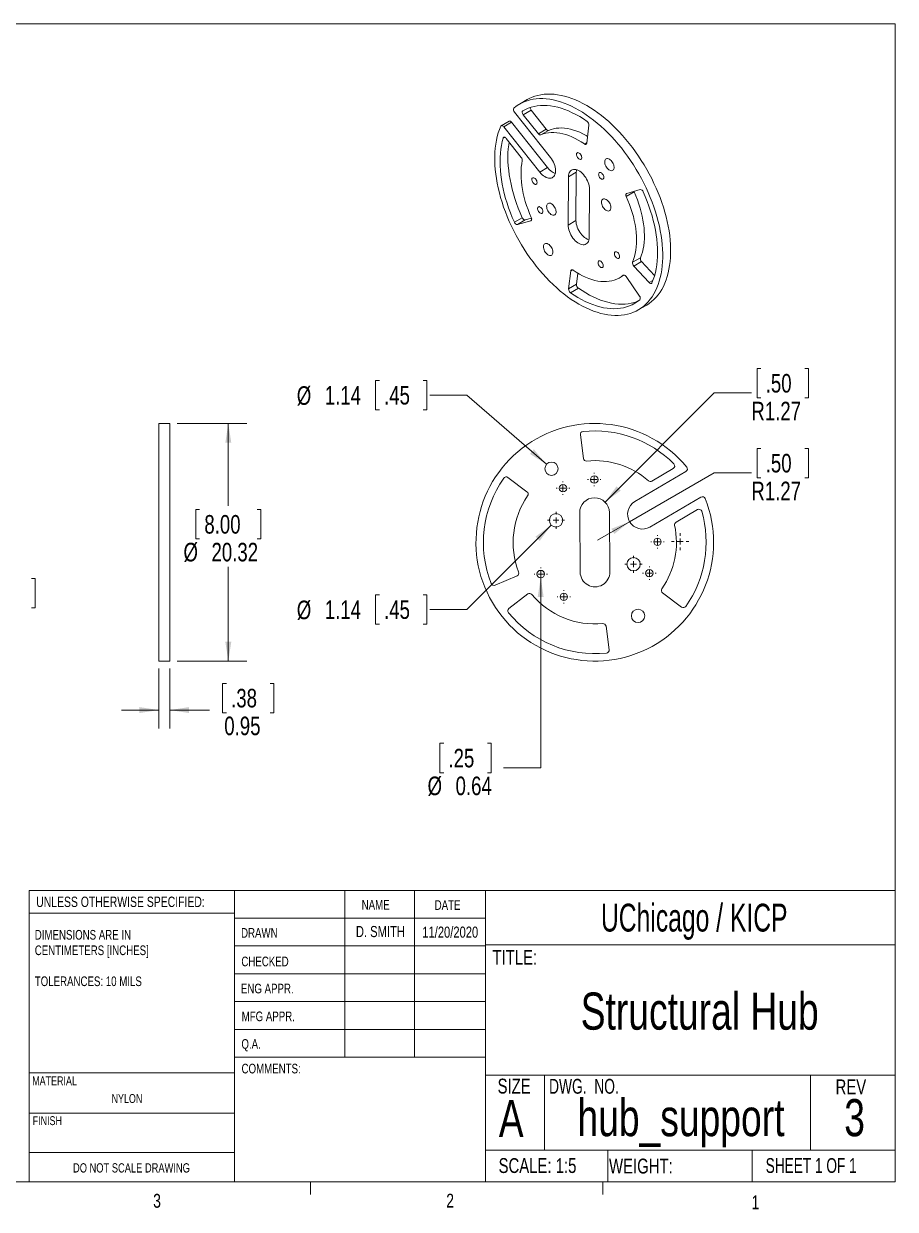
# Model space of a CAD drawing. Header units: millimetres. Extents: x 0.8 to 27, y 0.5 to 20.8.
# Drawn here: x 12.09 to 27, y 0.53 to 20.81 of the extents above; entities that cross this region are included whole.
import ezdxf

# ---------------------------------------------------------------- set-up
doc = ezdxf.new("R2010")
doc.units = ezdxf.units.MM
doc.styles.add('SLDTEXTSTYLE0', font='TXT', dxfattribs={"width": 0.75})
doc.styles.add('SLDTEXTSTYLE1', font='TXT', dxfattribs={"width": 0.6875})
doc.styles.add('SLDTEXTSTYLE2', font='TXT', dxfattribs={"width": 0.694444})
doc.styles.add('SLDTEXTSTYLE3', font='TXT', dxfattribs={"width": 0.663})
doc.dimstyles.new('SLDDIMSTYLE0', dxfattribs={"dimtxt": 0.3175, "dimasz": 0.3302, "dimexe": 0, "dimexo": 0.0625, "dimgap": 0.079375, "dimtad": 0, "dimtih": 1, "dimtoh": 1, "dimlfac": 5, "dimrnd": 1e-09, "dimzin": 12, "dimdsep": 46, "dimtxsty": 'SLDTEXTSTYLE0', "dimsah": 1, "dimcen": 0.09, "dimadec": 0, "dimazin": 3, "dimtfac": 1, "dimtofl": 0, "dimtmove": 0, "dimatfit": 3, "dimfxl": 1, "dimfrac": 2, "dimtolj": 1, "dimtzin": 12, "dimarcsym": 0})
doc.dimstyles.new('SLDDIMSTYLE1', dxfattribs={"dimtxt": 0.3175, "dimasz": 0.3302, "dimexe": 0, "dimexo": 0.0625, "dimgap": 0.079375, "dimtad": 0, "dimtih": 1, "dimtoh": 1, "dimlfac": 5, "dimrnd": 1e-09, "dimdsep": 46, "dimtxsty": 'SLDTEXTSTYLE0', "dimsah": 1, "dimcen": 0.09, "dimadec": 0, "dimazin": 2, "dimtfac": 1, "dimtmove": 0, "dimatfit": 0, "dimfxl": 1, "dimfrac": 2, "dimtolj": 1, "dimtzin": 12, "dimarcsym": 0})
doc.dimstyles.new('SLDDIMSTYLE2', dxfattribs={"dimtxt": 0.3175, "dimasz": 0.3302, "dimexe": 0, "dimexo": 0.0625, "dimgap": 0.079375, "dimtad": 0, "dimtih": 1, "dimtoh": 1, "dimlfac": 5, "dimrnd": 1e-09, "dimdsep": 46, "dimtxsty": 'SLDTEXTSTYLE0', "dimsah": 1, "dimcen": 0, "dimadec": 0, "dimazin": 2, "dimtfac": 1, "dimtofl": 0, "dimtmove": 0, "dimatfit": 3, "dimfxl": 1, "dimfrac": 2, "dimtolj": 1, "dimtzin": 12, "dimarcsym": 0})
doc.dimstyles.new('SLDDIMSTYLE3', dxfattribs={"dimtxt": 0.3175, "dimasz": 0.3302, "dimexe": 0, "dimexo": 0.0625, "dimgap": 0.079375, "dimtad": 0, "dimtih": 1, "dimtoh": 1, "dimlfac": 5, "dimrnd": 1e-09, "dimzin": 12, "dimdsep": 46, "dimtxsty": 'SLDTEXTSTYLE0', "dimsah": 1, "dimcen": 0, "dimadec": 0, "dimazin": 3, "dimtfac": 1, "dimtofl": 0, "dimtmove": 0, "dimatfit": 3, "dimfxl": 1, "dimfrac": 2, "dimtolj": 1, "dimtzin": 12, "dimarcsym": 0})
doc.dimstyles.new('SLDDIMSTYLE4', dxfattribs={"dimtxt": 0.3175, "dimasz": 0.3302, "dimexe": 0, "dimexo": 0.0625, "dimgap": 0.079375, "dimtad": 0, "dimtih": 1, "dimtoh": 1, "dimlfac": 5, "dimrnd": 1e-09, "dimzin": 12, "dimdsep": 46, "dimtxsty": 'SLDTEXTSTYLE0', "dimsah": 1, "dimcen": 0, "dimadec": 0, "dimazin": 3, "dimtfac": 1, "dimtofl": 0, "dimtmove": 1, "dimatfit": 3, "dimfxl": 1, "dimfrac": 2, "dimtolj": 1, "dimtzin": 12, "dimarcsym": 0})
doc.dimstyles.new('SLDDIMSTYLE5', dxfattribs={"dimtxt": 0.3175, "dimasz": 0.3302, "dimexe": 0, "dimexo": 0.0625, "dimgap": 0.079375, "dimtad": 0, "dimtih": 1, "dimtoh": 1, "dimlfac": 5, "dimrnd": 1e-09, "dimzin": 12, "dimdsep": 46, "dimtxsty": 'SLDTEXTSTYLE0', "dimsah": 1, "dimcen": 0, "dimadec": 0, "dimazin": 3, "dimtfac": 1, "dimtofl": 0, "dimtmove": 0, "dimatfit": 3, "dimfxl": 1, "dimfrac": 2, "dimtolj": 1, "dimtzin": 12, "dimarcsym": 0})

# ---------------------------------------------------------------- blocks, each defined once
blk = doc.blocks.new('SW_NOTE_0')
at = {"color": 0, "linetype": 'Continuous', "lineweight": 0, "char_height": 0.1651, "attachment_point": 1, "style": 'SLDTEXTSTYLE0'}
for s, insert in [('DIMENSIONS ARE IN', (0, 0.213)), ('CENTIMETERS [INCHES]', (0, -0.052)), ('TOLERANCES: 10 MILS', (0, -0.582))]:
    blk.add_mtext(s, dxfattribs=dict(at, insert=insert))
blk = doc.blocks.new('_D')
at = {"color": 7, "linetype": 'Continuous', "lineweight": 0}
for p, q in [((7.53, 13.009), (10.711, 12.984)), ((10.393, 12.986), (10.385, 11.914)), ((7.521, 11.936), (10.702, 11.911)), ((10.385, 11.914), (10.376, 10.861)), ((11.242, 11.318), (11.177, 11.318)), ((11.177, 11.318), (11.177, 10.814)), ((12.224, 11.318), (12.288, 11.318)), ((12.288, 11.318), (12.288, 10.814)), ((10.376, 10.861), (11.011, 10.861)), ((11.177, 10.814), (11.242, 10.814)), ((12.288, 10.814), (12.224, 10.814))]:
    blk.add_line(p, q, dxfattribs=at)
for points in [[(10.393, 12.986), (10.34, 12.657), (10.441, 12.656)], [(10.385, 11.914), (10.438, 12.243), (10.337, 12.244)]]:
    blk.add_solid(points, dxfattribs=at)
at = {"color": 7, "linetype": 'Continuous', "lineweight": 0, "char_height": 0.3175, "attachment_point": 1, "style": 'SLDTEXTSTYLE0'}
for s, insert in [('2.11', (11.322, 11.223)), ('5.36', (11.322, 10.748))]:
    blk.add_mtext(s, dxfattribs=dict(at, insert=insert))
blk = doc.blocks.new('_D_4')
at = {"color": 7, "linetype": 'Continuous', "lineweight": 0}
for p, q in [((14.402, 9.778), (14.402, 8.75)), ((14.592, 9.778), (14.592, 8.75)), ((15.56, 9.524), (15.495, 9.524)), ((15.495, 9.524), (15.495, 9.02)), ((16.308, 9.524), (16.372, 9.524)), ((16.372, 9.524), (16.372, 9.02)), ((14.402, 9.067), (13.767, 9.067)), ((14.592, 9.067), (15.268, 9.067)), ((15.495, 9.02), (15.56, 9.02)), ((16.372, 9.02), (16.308, 9.02))]:
    blk.add_line(p, q, dxfattribs=at)
for points in [[(14.402, 9.067), (14.071, 9.118), (14.071, 9.016)], [(14.592, 9.067), (14.922, 9.016), (14.922, 9.118)]]:
    blk.add_solid(points, dxfattribs=at)
at = {"color": 7, "linetype": 'Continuous', "lineweight": 0, "char_height": 0.3175, "attachment_point": 1, "style": 'SLDTEXTSTYLE0'}
for s, insert in [('.38', (15.64, 9.43)), ('0.95', (15.523, 8.955))]:
    blk.add_mtext(s, dxfattribs=dict(at, insert=insert))
blk = doc.blocks.new('_D_5')
at = {"color": 7, "linetype": 'Continuous', "lineweight": 0}
for p, q in [((14.719, 13.969), (15.91, 13.969)), ((15.592, 13.969), (15.592, 12.562)), ((15.101, 12.498), (15.036, 12.498)), ((15.036, 12.498), (15.036, 11.994)), ((16.083, 12.498), (16.148, 12.498)), ((16.148, 12.498), (16.148, 11.994)), ((15.036, 11.994), (15.101, 11.994)), ((16.148, 11.994), (16.083, 11.994)), ((15.592, 9.905), (15.592, 11.519)), ((14.719, 9.905), (15.91, 9.905))]:
    blk.add_line(p, q, dxfattribs=at)
for points in [[(15.592, 13.969), (15.541, 13.639), (15.643, 13.639)], [(15.592, 9.905), (15.643, 10.235), (15.541, 10.235)]]:
    blk.add_solid(points, dxfattribs=at)
at = {"color": 7, "linetype": 'Continuous', "lineweight": 0, "char_height": 0.3175, "attachment_point": 1, "style": 'SLDTEXTSTYLE0'}
for s, insert in [('8.00', (15.182, 12.403)), ('%%c', (14.825, 11.928)), ('20.32', (15.304, 11.928))]:
    blk.add_mtext(s, dxfattribs=dict(at, insert=insert))
blk = doc.blocks.new('_D_6')
at = {"color": 7, "linetype": 'Continuous', "lineweight": 0}
for p, q in [((20.935, 11.33), (20.935, 8.08)), ((19.276, 8.499), (19.212, 8.499)), ((19.212, 8.499), (19.212, 7.995)), ((20.024, 8.499), (20.089, 8.499)), ((20.089, 8.499), (20.089, 7.995)), ((19.212, 7.995), (19.276, 7.995)), ((20.089, 7.995), (20.024, 7.995)), ((20.935, 8.08), (20.3, 8.08))]:
    blk.add_line(p, q, dxfattribs=at)
blk.add_solid([(20.935, 11.33), (20.884, 11), (20.986, 11)], dxfattribs=at)
at = {"color": 7, "linetype": 'Continuous', "lineweight": 0, "char_height": 0.3175, "attachment_point": 1, "style": 'SLDTEXTSTYLE0'}
for s, insert in [('.25', (19.357, 8.404)), ('%%c', (19, 7.929)), ('0.64', (19.479, 7.929))]:
    blk.add_mtext(s, dxfattribs=dict(at, insert=insert))
blk = doc.blocks.new('_D_7')
at = {"color": 7, "linetype": 'Continuous', "lineweight": 0}
for p, q in [((24.703, 14.911), (24.639, 14.911)), ((24.639, 14.911), (24.639, 14.407)), ((25.451, 14.911), (25.515, 14.911)), ((25.515, 14.911), (25.515, 14.407)), ((22.036, 12.625), (23.903, 14.492)), ((23.903, 14.492), (24.538, 14.492)), ((24.639, 14.407), (24.703, 14.407)), ((25.515, 14.407), (25.451, 14.407))]:
    blk.add_line(p, q, dxfattribs=at)
blk.add_solid([(22.036, 12.625), (22.305, 12.822), (22.233, 12.894)], dxfattribs=at)
at = {"color": 7, "linetype": 'Continuous', "lineweight": 0, "char_height": 0.3175, "attachment_point": 1, "style": 'SLDTEXTSTYLE0'}
for s, insert in [('.50', (24.784, 14.816)), ('R1.27', (24.538, 14.341))]:
    blk.add_mtext(s, dxfattribs=dict(at, insert=insert))
blk = doc.blocks.new('_D_8')
at = {"color": 7, "linetype": 'Continuous', "lineweight": 0}
for p, q in [((24.703, 13.544), (24.639, 13.544)), ((24.639, 13.544), (24.639, 13.04)), ((25.451, 13.544), (25.515, 13.544)), ((25.515, 13.544), (25.515, 13.04)), ((22.455, 12.289), (23.903, 13.125)), ((23.903, 13.125), (24.538, 13.125)), ((24.639, 13.04), (24.703, 13.04)), ((25.515, 13.04), (25.451, 13.04)), ((22.455, 12.289), (21.906, 11.972))]:
    blk.add_line(p, q, dxfattribs=at)
blk.add_solid([(22.455, 12.289), (22.144, 12.168), (22.195, 12.08)], dxfattribs=at)
at = {"color": 7, "linetype": 'Continuous', "lineweight": 0, "char_height": 0.3175, "attachment_point": 1, "style": 'SLDTEXTSTYLE0'}
for s, insert in [('.50', (24.784, 13.449)), ('R1.27', (24.538, 12.974))]:
    blk.add_mtext(s, dxfattribs=dict(at, insert=insert))
blk = doc.blocks.new('_D_9')
at = {"color": 7, "linetype": 'Continuous', "lineweight": 0}
for p, q in [((21.116, 12.232), (19.671, 10.787)), ((18.176, 11.039), (18.111, 11.039)), ((18.111, 11.039), (18.111, 10.535)), ((18.924, 11.039), (18.988, 11.039)), ((18.988, 11.039), (18.988, 10.535)), ((19.671, 10.787), (19.036, 10.787)), ((18.111, 10.535), (18.176, 10.535)), ((18.988, 10.535), (18.924, 10.535))]:
    blk.add_line(p, q, dxfattribs=at)
blk.add_solid([(21.116, 12.232), (20.847, 12.034), (20.919, 11.963)], dxfattribs=at)
at = {"color": 7, "linetype": 'Continuous', "lineweight": 0, "char_height": 0.3175, "attachment_point": 1, "style": 'SLDTEXTSTYLE0'}
for s, insert in [('%%c', (16.763, 10.939)), ('1.14', (17.242, 10.944)), ('.45', (18.256, 10.944))]:
    blk.add_mtext(s, dxfattribs=dict(at, insert=insert))
blk = doc.blocks.new('_D_10')
at = {"color": 7, "linetype": 'Continuous', "lineweight": 0}
for p, q in [((18.176, 14.706), (18.111, 14.706)), ((18.111, 14.706), (18.111, 14.202)), ((18.924, 14.706), (18.988, 14.706)), ((18.988, 14.706), (18.988, 14.202)), ((19.671, 14.454), (19.036, 14.454)), ((21.034, 13.271), (19.671, 14.454)), ((18.111, 14.202), (18.176, 14.202)), ((18.988, 14.202), (18.924, 14.202))]:
    blk.add_line(p, q, dxfattribs=at)
blk.add_solid([(21.034, 13.271), (20.818, 13.526), (20.751, 13.449)], dxfattribs=at)
at = {"color": 7, "linetype": 'Continuous', "lineweight": 0, "char_height": 0.3175, "attachment_point": 1, "style": 'SLDTEXTSTYLE0'}
for s, insert in [('%%c', (16.763, 14.606)), ('1.14', (17.242, 14.611)), ('.45', (18.256, 14.611))]:
    blk.add_mtext(s, dxfattribs=dict(at, insert=insert))
blk = doc.blocks.new('SW_CENTERMARKSYMBOL_10')
at = {"color": 0, "linetype": 'Continuous', "lineweight": 0}
for p, q in [((-0.1016, 0), (-0.1143, 0)), ((0, 0), (-0.0508, 0)), ((0, 0.1016), (0, 0.1143)), ((0, 0), (0, 0.0508)), ((0, 0), (0, -0.0508)), ((0, 0), (0.0508, 0)), ((0.1016, 0), (0.1143, 0)), ((0, -0.1016), (0, -0.1143))]:
    blk.add_line(p, q, dxfattribs=at)
blk = doc.blocks.new('SW_CENTERMARKSYMBOL_11')
at = {"color": 0, "linetype": 'Continuous', "lineweight": 0}
for p, q in [((-0.1016, 0), (-0.1143, 0)), ((0, 0), (-0.0508, 0)), ((0, 0.1016), (0, 0.1143)), ((0, 0), (0, 0.0508)), ((0, 0), (0, -0.0508)), ((0, 0), (0.0508, 0)), ((0.1016, 0), (0.1143, 0)), ((0, -0.1016), (0, -0.1143))]:
    blk.add_line(p, q, dxfattribs=at)
blk = doc.blocks.new('SW_CENTERMARKSYMBOL_12')
at = {"color": 0, "linetype": 'Continuous', "lineweight": 0}
for p, q in [((-0.1016, 0), (-0.1143, 0)), ((0, 0), (-0.0508, 0)), ((0, 0.1016), (0, 0.1143)), ((0, 0), (0, 0.0508)), ((0, 0), (0, -0.0508)), ((0, 0), (0.0508, 0)), ((0.1016, 0), (0.1143, 0)), ((0, -0.1016), (0, -0.1143))]:
    blk.add_line(p, q, dxfattribs=at)
blk = doc.blocks.new('SW_CENTERMARKSYMBOL_13')
at = {"color": 0, "linetype": 'Continuous', "lineweight": 0}
for p, q in [((-0.1016, 0), (-0.1143, 0)), ((0, 0), (-0.0508, 0)), ((0, 0.1016), (0, 0.1143)), ((0, 0), (0, 0.0508)), ((0, 0), (0, -0.0508)), ((0, 0), (0.0508, 0)), ((0.1016, 0), (0.1143, 0)), ((0, -0.1016), (0, -0.1143))]:
    blk.add_line(p, q, dxfattribs=at)
blk = doc.blocks.new('SW_CENTERMARKSYMBOL_14')
at = {"color": 0, "linetype": 'Continuous', "lineweight": 0}
for p, q in [((-0.1016, 0), (-0.1143, 0)), ((0, 0), (-0.0508, 0)), ((0, 0.1016), (0, 0.1143)), ((0, 0), (0, 0.0508)), ((0, 0), (0, -0.0508)), ((0, 0), (0.0508, 0)), ((0.1016, 0), (0.1143, 0)), ((0, -0.1016), (0, -0.1143))]:
    blk.add_line(p, q, dxfattribs=at)
blk = doc.blocks.new('SW_CENTERMARKSYMBOL_15')
at = {"color": 0, "linetype": 'Continuous', "lineweight": 0}
for p, q in [((-0.1016, 0), (-0.1143, 0)), ((0, 0), (-0.0508, 0)), ((0, 0.1016), (0, 0.1143)), ((0, 0), (0, 0.0508)), ((0, 0), (0, -0.0508)), ((0, 0), (0.0508, 0)), ((0.1016, 0), (0.1143, 0)), ((0, -0.1016), (0, -0.1143))]:
    blk.add_line(p, q, dxfattribs=at)
blk = doc.blocks.new('SW_CENTERMARKSYMBOL_16')
at = {"color": 0, "linetype": 'Continuous', "lineweight": 0}
for p, q in [((-0.1016, 0), (-0.14605, 0)), ((0, 0), (-0.0508, 0)), ((0, 0.1016), (0, 0.14605)), ((0, 0), (0, 0.0508)), ((0, 0), (0, -0.0508)), ((0, 0), (0.0508, 0)), ((0.1016, 0), (0.14605, 0)), ((0, -0.1016), (0, -0.14605))]:
    blk.add_line(p, q, dxfattribs=at)
blk = doc.blocks.new('SW_CENTERMARKSYMBOL_17')
at = {"color": 0, "linetype": 'Continuous', "lineweight": 0}
for p, q in [((-0.1016, 0), (-0.14605, 0)), ((0, 0), (-0.0508, 0)), ((0, 0.1016), (0, 0.14605)), ((0, 0), (0, 0.0508)), ((0, 0), (0, -0.0508)), ((0, 0), (0.0508, 0)), ((0.1016, 0), (0.14605, 0)), ((0, -0.1016), (0, -0.14605))]:
    blk.add_line(p, q, dxfattribs=at)
blk = doc.blocks.new('SW_CENTERMARKSYMBOL_18')
at = {"color": 0, "linetype": 'Continuous', "lineweight": 0}
for p, q in [((-0.1016, 0), (-0.14605, 0)), ((0, 0), (-0.0508, 0)), ((0, 0.1016), (0, 0.14605)), ((0, 0), (0, 0.0508)), ((0, 0), (0, -0.0508)), ((0, 0), (0.0508, 0)), ((0.1016, 0), (0.14605, 0)), ((0, -0.1016), (0, -0.14605))]:
    blk.add_line(p, q, dxfattribs=at)

msp = doc.modelspace()

# ---------------------------------------------------------------- linework, layer by layer
at = {"color": 7, "linetype": 'Continuous', "lineweight": 0}
for p, q in [((0.838, 20.8079), (27, 20.8079)), ((27, 0.9959), (27, 20.8079)), ((12.1874, 0.9959), (12.1874, 5.9816)), ((12.1874, 5.9816), (27, 5.9816)), ((15.6963, 5.9816), (15.6963, 0.9959)), ((17.586, 5.9816), (17.586, 3.1278)), ((18.7761, 5.9816), (18.7761, 3.1278)), ((19.9929, 5.9816), (19.9929, 0.9959)), ((15.6963, 5.5933), (12.1874, 5.5933)), ((15.6963, 5.5091), (19.9929, 5.5091)), ((15.6963, 5.0328), (19.9929, 5.0328)), ((19.9929, 5.0527), (27, 5.0527)), ((15.6963, 4.5566), (19.9929, 4.5566)), ((19.9929, 4.0803), (15.6963, 4.0803)), ((19.9929, 3.6041), (15.6963, 3.6041)), ((19.9929, 3.1278), (15.6963, 3.1278)), ((12.1874, 2.8595), (15.6963, 2.8595)), ((19.9929, 2.8243), (27, 2.8243)), ((20.9975, 2.8243), (20.9975, 1.5366)), ((25.5473, 2.8243), (25.5473, 1.5366)), ((12.1874, 2.1737), (15.6963, 2.1737)), ((12.1874, 1.4974), (15.6963, 1.4974)), ((19.9929, 1.5366), (27, 1.5366)), ((22.0836, 1.5366), (22.0836, 0.9959)), ((24.5523, 1.5366), (24.5523, 0.9959)), ((27, 0.9959), (0.838, 0.9959)), ((16.9981, 0.9959), (16.9981, 0.7805)), ((21.9988, 0.9959), (21.9988, 0.7805))]:
    msp.add_line(p, q, dxfattribs=at)
at = {"color": 7, "linetype": 'Continuous', "lineweight": 15}
for p, q in [((20.7053, 19.5092), (20.5706, 19.4314)), ((20.4842, 19.2968), (21.101, 18.522)), ((20.7715, 19.3273), (20.6368, 19.2495)), ((20.7715, 19.3273), (21.0295, 19.0032)), ((20.3933, 19.1408), (20.2586, 19.063)), ((20.4369, 19.1221), (20.3022, 19.0443)), ((21.0537, 18.3473), (20.4369, 19.1221)), ((20.6368, 19.2495), (20.8948, 18.9254)), ((21.7224, 18.7641), (21.7606, 19.0711)), ((20.3022, 19.0443), (20.919, 18.2695)), ((20.8948, 18.9254), (21.0295, 19.0032)), ((21.0713, 18.9836), (20.9366, 18.9058)), ((20.3455, 18.8455), (20.6035, 18.5215)), ((21.0537, 18.3473), (20.919, 18.2695)), ((21.5444, 18.2678), (21.4097, 18.19)), ((21.5388, 17.4415), (21.5444, 18.2678)), ((21.4041, 17.3637), (21.4097, 18.19)), ((21.7633, 17.1531), (21.7689, 17.9794)), ((22.5332, 17.9303), (22.3985, 17.8526)), ((22.4065, 17.9048), (22.6369, 17.9703)), ((20.4853, 17.4116), (20.62, 17.4893)), ((20.6708, 17.4506), (20.5361, 17.3728)), ((20.7781, 17.4811), (20.6708, 17.4506)), ((21.5388, 17.4415), (21.4041, 17.3637)), ((20.7665, 17.4384), (20.5361, 17.3728)), ((22.5071, 16.7265), (22.6418, 16.8043)), ((22.6611, 16.74), (22.5264, 16.6622)), ((22.5264, 16.6622), (22.7905, 16.3786)), ((22.6611, 16.74), (22.8832, 16.5016)), ((21.4506, 16.579), (21.4124, 16.272)), ((21.5708, 16.5401), (21.5471, 16.3498)), ((22.285, 16.4617), (22.3649, 16.5078)), ((22.3968, 16.4824), (22.6245, 16.1483)), ((21.4124, 16.272), (21.5471, 16.3498)), ((21.579, 16.2847), (21.4443, 16.2069)), ((22.6024, 15.9118), (22.7371, 15.9895)), ((14.5921, 13.969), (14.4016, 13.969)), ((14.4016, 9.905), (14.4016, 13.969)), ((14.5921, 9.905), (14.5921, 13.969)), ((21.6679, 13.3711), (21.6139, 13.7741)), ((23.2032, 13.1981), (22.8384, 12.9836)), ((20.7005, 12.8024), (20.3746, 13.0455)), ((22.5467, 12.6353), (23.419, 13.1481)), ((22.8042, 12.1974), (23.6764, 12.7102)), ((21.6101, 11.4271), (21.6021, 12.443)), ((22.1181, 11.4311), (22.1101, 12.447)), ((23.6151, 12.4974), (23.2503, 12.2829)), ((20.5309, 11.3654), (20.1574, 11.2048)), ((20.7142, 11.0536), (20.3922, 10.8053)), ((23.0197, 11.0717), (23.3456, 10.8286)), ((22.0523, 10.503), (22.1063, 10.1)), ((14.4016, 9.905), (14.5921, 9.905))]:
    msp.add_line(p, q, dxfattribs=at)
at = {"color": 8, "linetype": 'Continuous', "lineweight": 15}
for p, q in [((20.6295, 19.3187), (20.6387, 19.3241)), ((20.3173, 18.8659), (20.2928, 18.8518)), ((21.6833, 18.7509), (21.7237, 18.7742)), ((20.7665, 17.4384), (20.7738, 17.4426)), ((21.4815, 16.5968), (21.4506, 16.579)), ((22.3519, 16.5074), (22.3472, 16.5047)), ((22.7905, 16.3786), (22.855, 16.4158))]:
    msp.add_line(p, q, dxfattribs=at)
at = {"color": 7, "linetype": 'Continuous', "lineweight": 15, "flags": 128}
for points in [[(20.2506, 19.0536), (20.2285, 18.9975), (20.2091, 18.9388), (20.1923, 18.8777), (20.1783, 18.8141), (20.1671, 18.7484), (20.1586, 18.6805), (20.1529, 18.6106), (20.1501, 18.5389), (20.15, 18.4655), (20.1528, 18.3906), (20.1583, 18.3142), (20.1667, 18.2366), (20.1778, 18.1579), (20.1917, 18.0783), (20.2084, 17.9978), (20.2277, 17.9167), (20.2497, 17.8351), (20.2743, 17.7532), (20.3015, 17.6711), (20.3312, 17.5891), (20.3633, 17.5072), (20.3979, 17.4256), (20.4348, 17.3445), (20.4739, 17.264), (20.5152, 17.1844), (20.5586, 17.1057), (20.604, 17.0281), (20.6514, 16.9517), (20.7005, 16.8768), (20.7514, 16.8034), (20.804, 16.7318), (20.8581, 16.6619), (20.9136, 16.5941), (20.9704, 16.5283), (21.0284, 16.4648), (21.0875, 16.4037), (21.1476, 16.345), (21.2086, 16.289), (21.2703, 16.2356), (21.3326, 16.1851), (21.3954, 16.1374), (21.4586, 16.0928), (21.522, 16.0513), (21.5856, 16.0129), (21.6492, 15.9778), (21.7126, 15.946), (21.7758, 15.9175), (21.8386, 15.8926), (21.901, 15.8711), (21.9627, 15.8531), (22.0237, 15.8387), (22.0838, 15.8278), (22.1429, 15.8206), (22.201, 15.817), (22.2579, 15.8171), (22.3134, 15.8207), (22.3675, 15.828), (22.4201, 15.8389), (22.4711, 15.8534), (22.5203, 15.8715), (22.5677, 15.893), (22.6132, 15.9181), (22.6566, 15.9466), (22.698, 15.9785), (22.7372, 16.0136), (22.7741, 16.0521), (22.8088, 16.0937), (22.841, 16.1384), (22.8707, 16.1861), (22.898, 16.2367), (22.9227, 16.2901), (22.9447, 16.3462), (22.9642, 16.4049), (22.9809, 16.4661), (22.9948, 16.5297), (23.0061, 16.5954), (23.0145, 16.6633), (23.0202, 16.7332), (23.023, 16.8049), (23.023, 16.8783), (23.0202, 16.9533), (23.0146, 17.0296), (23.0062, 17.1073), (22.9951, 17.186), (22.9811, 17.2657), (22.9645, 17.3461), (22.9451, 17.4273), (22.9231, 17.5088), (22.8985, 17.5908), (22.8713, 17.6728), (22.8416, 17.7549), (22.8094, 17.8368), (22.7748, 17.9184), (22.7379, 17.9994), (22.6988, 18.0799), (22.6574, 18.1596), (22.614, 18.2382), (22.5686, 18.3158), (22.5212, 18.3922), (22.472, 18.4671), (22.4211, 18.5404), (22.3685, 18.6121), (22.3144, 18.6819), (22.2589, 18.7497), (22.2021, 18.8155), (22.144, 18.8789), (22.0849, 18.9401), (22.0248, 18.9987), (21.9638, 19.0547), (21.9021, 19.1081), (21.8398, 19.1586), (21.777, 19.2062), (21.7138, 19.2508), (21.6504, 19.2923), (21.5868, 19.3306), (21.5232, 19.3657), (21.4598, 19.3975), (21.3966, 19.4259), (21.3338, 19.4508), (21.2715, 19.4723), (21.2097, 19.4902), (21.1488, 19.5046), (21.0887, 19.5154), (21.0295, 19.5226), (20.9715, 19.5262), (20.9146, 19.5261), (20.8591, 19.5224), (20.805, 19.515), (20.7524, 19.5041), (20.7015, 19.4896), (20.6523, 19.4715), (20.6049, 19.4499), (20.5594, 19.4248), (20.516, 19.3963), (20.4746, 19.3644)], [(22.7371, 15.9895), (22.7479, 15.9959), (22.7913, 16.0244), (22.8327, 16.0562), (22.8719, 16.0914), (22.9088, 16.1298), (22.9435, 16.1714), (22.9757, 16.2161), (23.0054, 16.2638), (23.0327, 16.3144), (23.0574, 16.3678), (23.0794, 16.424), (23.0989, 16.4827), (23.1156, 16.5439), (23.1295, 16.6074), (23.1408, 16.6732), (23.1492, 16.7411), (23.1549, 16.811), (23.1577, 16.8827), (23.1577, 16.9561), (23.1549, 17.031), (23.1493, 17.1074), (23.141, 17.185), (23.1298, 17.2638), (23.1159, 17.3434), (23.0992, 17.4239), (23.0798, 17.505), (23.0578, 17.5866), (23.0332, 17.6685), (23.006, 17.7506), (22.9763, 17.8326), (22.9441, 17.9145), (22.9095, 17.9961), (22.8726, 18.0772), (22.8335, 18.1577), (22.7921, 18.2373), (22.7487, 18.316), (22.7033, 18.3936), (22.6559, 18.4699), (22.6067, 18.5448), (22.5558, 18.6182), (22.5032, 18.6898), (22.4491, 18.7597), (22.3936, 18.8275), (22.3368, 18.8932), (22.2787, 18.9567), (22.2196, 19.0178), (22.1595, 19.0765), (22.0985, 19.1325), (22.0368, 19.1858), (21.9745, 19.2363), (21.9117, 19.2839), (21.8485, 19.3285), (21.7851, 19.3701), (21.7215, 19.4084), (21.6579, 19.4435), (21.5945, 19.4752), (21.5313, 19.5036), (21.4685, 19.5286), (21.4062, 19.5501), (21.3444, 19.568), (21.2835, 19.5824), (21.2234, 19.5932), (21.1642, 19.6004), (21.1062, 19.6039), (21.0493, 19.6038), (20.9938, 19.6001), (20.9397, 19.5928), (20.8871, 19.5819), (20.8362, 19.5673), (20.787, 19.5493), (20.7396, 19.5277), (20.7053, 19.5092)], [(20.6368, 19.2495), (20.6303, 19.2589), (20.625, 19.2692), (20.6213, 19.2797), (20.6194, 19.29), (20.6192, 19.2995), (20.6209, 19.3077), (20.6244, 19.3142), (20.6295, 19.3187)], [(21.7288, 19.1363), (21.6655, 19.1788), (21.602, 19.218), (21.5385, 19.2538), (21.4751, 19.2861), (21.4119, 19.3148), (21.3492, 19.3398), (21.2869, 19.3611), (21.2253, 19.3786), (21.1646, 19.3924), (21.1047, 19.4023), (21.046, 19.4084), (20.9884, 19.4106), (20.9322, 19.409), (20.8774, 19.4035), (20.8242, 19.3941), (20.7727, 19.3809), (20.723, 19.3639), (20.6752, 19.3432), (20.6295, 19.3187)], [(20.3022, 19.0443), (20.2951, 19.052), (20.2876, 19.0583), (20.2798, 19.0626), (20.2723, 19.065), (20.2653, 19.0653), (20.2592, 19.0634), (20.2542, 19.0594), (20.2506, 19.0536)], [(20.2928, 18.8518), (20.2959, 18.8586), (20.3007, 18.8635), (20.3068, 18.8662), (20.314, 18.8665), (20.3219, 18.8644), (20.33, 18.8601), (20.3381, 18.8537), (20.3455, 18.8455)], [(21.6833, 18.7509), (21.6297, 18.7863), (21.5759, 18.8183), (21.5222, 18.847), (21.4687, 18.8721), (21.4156, 18.8938), (21.3629, 18.9118), (21.3109, 18.9261), (21.2597, 18.9367), (21.2095, 18.9436), (21.1604, 18.9467), (21.1126, 18.946), (21.0661, 18.9416), (21.0212, 18.9334), (20.978, 18.9214), (20.9366, 18.9058)], [(21.7369, 18.8808), (21.7106, 18.8961), (21.6569, 18.9247), (21.6034, 18.9499), (21.5503, 18.9715), (21.4976, 18.9895), (21.4456, 19.0039), (21.3944, 19.0145), (21.3442, 19.0213), (21.2951, 19.0244), (21.2473, 19.0238), (21.2008, 19.0193), (21.156, 19.0111), (21.1127, 18.9992), (21.0713, 18.9836)], [(20.2928, 18.8518), (20.2766, 18.7902), (20.2632, 18.7262), (20.2528, 18.6599), (20.2454, 18.5913), (20.2409, 18.5207), (20.2395, 18.4482), (20.241, 18.374), (20.2455, 18.2982), (20.2531, 18.2211), (20.2635, 18.1427), (20.2769, 18.0633), (20.2933, 17.9829), (20.3125, 17.9019), (20.3345, 17.8204), (20.3593, 17.7386), (20.3869, 17.6566), (20.4171, 17.5746), (20.4499, 17.4929), (20.4853, 17.4116)], [(20.3944, 18.7841), (20.3875, 18.7376), (20.3801, 18.6691), (20.3756, 18.5985), (20.3742, 18.526), (20.3757, 18.4518), (20.3802, 18.376), (20.3878, 18.2988), (20.3982, 18.2205), (20.4116, 18.141), (20.428, 18.0607), (20.4472, 17.9797), (20.4692, 17.8982), (20.494, 17.8164), (20.5216, 17.7344), (20.5518, 17.6524), (20.5846, 17.5707), (20.62, 17.4893)], [(21.7224, 18.7641), (21.7208, 18.7573), (21.718, 18.7517), (21.7141, 18.7474), (21.7091, 18.7448), (21.7033, 18.7438), (21.6969, 18.7445), (21.6902, 18.7469), (21.6833, 18.7509)], [(20.6204, 18.4673), (20.6106, 18.4119), (20.6038, 18.3543), (20.5998, 18.2947), (20.5987, 18.2333), (20.6006, 18.1702), (20.6054, 18.1056), (20.613, 18.0398), (20.6236, 17.9728), (20.637, 17.905), (20.6533, 17.8365), (20.6722, 17.7675), (20.6939, 17.6982), (20.7183, 17.6288), (20.7452, 17.5595), (20.7746, 17.4906)], [(20.919, 18.2695), (20.9391, 18.2462), (20.9603, 18.2251), (20.9823, 18.2068), (21.0048, 18.1915), (21.0274, 18.1793), (21.0496, 18.1706), (21.0713, 18.1655), (21.0919, 18.1639), (21.1113, 18.1661), (21.1291, 18.1718), (21.145, 18.1811), (21.1588, 18.1938), (21.1702, 18.2096), (21.1791, 18.2284), (21.1854, 18.2498), (21.1888, 18.2736), (21.1895, 18.2992), (21.1873, 18.3264), (21.1823, 18.3547), (21.1746, 18.3836), (21.1643, 18.4127), (21.1516, 18.4416), (21.1366, 18.4697), (21.1197, 18.4967), (21.101, 18.522)], [(21.5969, 18.49), (21.6078, 18.4865), (21.6178, 18.4867), (21.6263, 18.4904), (21.6326, 18.4976), (21.6363, 18.5076), (21.6374, 18.52), (21.6356, 18.5339), (21.631, 18.5484), (21.6241, 18.5626), (21.6152, 18.5757), (21.6049, 18.5868), (21.5937, 18.5952), (21.5825, 18.6004), (21.572, 18.6021), (21.5627, 18.6001), (21.5553, 18.5946), (21.5502, 18.5859), (21.5478, 18.5746), (21.5482, 18.5614), (21.5513, 18.5471), (21.5571, 18.5326), (21.5651, 18.5188), (21.5748, 18.5066), (21.5856, 18.4968), (21.5969, 18.49)], [(22.1178, 18.3001), (22.1329, 18.2948), (22.1471, 18.2932), (22.16, 18.2953), (22.1711, 18.3012), (22.18, 18.3106), (22.1863, 18.3231), (22.1899, 18.3382), (22.1906, 18.3556), (22.1884, 18.3744), (22.1833, 18.3941), (22.1756, 18.4139), (22.1655, 18.4331), (22.1534, 18.451), (22.1398, 18.467), (22.125, 18.4805), (22.1097, 18.4909), (22.0944, 18.498), (22.0797, 18.5015), (22.066, 18.5012), (22.054, 18.4972), (22.0439, 18.4895), (22.0363, 18.4786), (22.0313, 18.4647), (22.0292, 18.4483), (22.0299, 18.4302), (22.0336, 18.4108), (22.04, 18.391), (22.0489, 18.3714), (22.0601, 18.3528), (22.073, 18.3357), (22.0873, 18.3209), (22.1024, 18.3089), (22.1178, 18.3001)], [(21.7689, 17.9794), (21.7677, 18.0061), (21.7636, 18.0341), (21.7568, 18.0629), (21.7474, 18.092), (21.7355, 18.121), (21.7212, 18.1494), (21.7049, 18.1768), (21.6868, 18.2027), (21.6671, 18.2268), (21.6462, 18.2487), (21.6244, 18.2679), (21.602, 18.2843), (21.5795, 18.2975), (21.5571, 18.3074), (21.5352, 18.3137), (21.5141, 18.3165), (21.4943, 18.3156), (21.4759, 18.311), (21.4594, 18.3029), (21.4449, 18.2914), (21.4326, 18.2765), (21.4229, 18.2587), (21.4157, 18.2381), (21.4113, 18.2151), (21.4097, 18.19)], [(21.549, 18.3101), (21.546, 18.2929), (21.5444, 18.2678)], [(21.9753, 18.1507), (21.9863, 18.1472), (21.9963, 18.1474), (22.0047, 18.1511), (22.011, 18.1583), (22.0148, 18.1683), (22.0158, 18.1807), (22.014, 18.1946), (22.0095, 18.2091), (22.0026, 18.2233), (21.9937, 18.2364), (21.9833, 18.2475), (21.9722, 18.2559), (21.961, 18.2611), (21.9504, 18.2628), (21.9412, 18.2608), (21.9337, 18.2553), (21.9287, 18.2466), (21.9262, 18.2353), (21.9266, 18.2221), (21.9298, 18.2078), (21.9356, 18.1933), (21.9436, 18.1795), (21.9533, 18.1674), (21.9641, 18.1575), (21.9753, 18.1507)], [(20.8323, 18.0622), (20.8433, 18.0588), (20.8533, 18.0589), (20.8617, 18.0627), (20.868, 18.0698), (20.8718, 18.0799), (20.8728, 18.0923), (20.871, 18.1061), (20.8665, 18.1206), (20.8596, 18.1349), (20.8507, 18.148), (20.8403, 18.1591), (20.8292, 18.1675), (20.818, 18.1727), (20.8074, 18.1743), (20.7982, 18.1724), (20.7907, 18.1669), (20.7857, 18.1582), (20.7832, 18.1469), (20.7836, 18.1337), (20.7868, 18.1194), (20.7926, 18.1049), (20.8006, 18.0911), (20.8103, 18.0789), (20.8211, 18.0691), (20.8323, 18.0622)], [(22.3985, 17.8526), (22.3951, 17.8614), (22.3929, 17.8702), (22.3921, 17.8786), (22.3925, 17.8863), (22.3943, 17.893), (22.3973, 17.8984), (22.4014, 17.9024), (22.4065, 17.9048)], [(22.5071, 16.7265), (22.5252, 16.7744), (22.5405, 16.8249), (22.553, 16.8778), (22.5627, 16.9332), (22.5694, 16.9907), (22.5733, 17.0502), (22.5743, 17.1115), (22.5724, 17.1745), (22.5675, 17.2389), (22.5598, 17.3047), (22.5492, 17.3715), (22.5358, 17.4391), (22.5196, 17.5075), (22.5006, 17.5764), (22.4789, 17.6455), (22.4546, 17.7147), (22.4278, 17.7838), (22.3985, 17.8526)], [(22.5296, 17.9398), (22.5298, 17.9392), (22.5332, 17.9303)], [(22.6418, 16.8043), (22.6599, 16.8521), (22.6752, 16.9026), (22.6877, 16.9556), (22.6974, 17.0109), (22.7041, 17.0684), (22.708, 17.1279), (22.709, 17.1893), (22.7071, 17.2522), (22.7022, 17.3167), (22.6945, 17.3824), (22.6839, 17.4492), (22.6705, 17.5169), (22.6543, 17.5853), (22.6353, 17.6541), (22.6136, 17.7233), (22.5893, 17.7925), (22.5625, 17.8616), (22.5332, 17.9303)], [(22.8381, 16.3739), (22.8602, 16.4301), (22.8795, 16.489), (22.8959, 16.5505), (22.9094, 16.6146), (22.9199, 16.681), (22.9275, 16.7496), (22.932, 16.8203), (22.9336, 16.8929), (22.9321, 16.9672), (22.9276, 17.0431), (22.9202, 17.1204), (22.9097, 17.199), (22.8963, 17.2785), (22.88, 17.359), (22.8608, 17.4402), (22.8388, 17.5219), (22.8139, 17.6039), (22.7863, 17.686), (22.7561, 17.7682), (22.7232, 17.8501), (22.6878, 17.9316)], [(20.931, 17.5664), (20.942, 17.5629), (20.952, 17.5631), (20.9604, 17.5669), (20.9667, 17.574), (20.9705, 17.5841), (20.9715, 17.5964), (20.9697, 17.6103), (20.9652, 17.6248), (20.9582, 17.639), (20.9493, 17.6521), (20.939, 17.6632), (20.9279, 17.6716), (20.9167, 17.6768), (20.9061, 17.6785), (20.8968, 17.6765), (20.8894, 17.671), (20.8843, 17.6623), (20.8819, 17.651), (20.8823, 17.6378), (20.8855, 17.6235), (20.8912, 17.609), (20.8992, 17.5953), (20.9089, 17.5831), (20.9197, 17.5733), (20.931, 17.5664)], [(21.1257, 17.5379), (21.1407, 17.5326), (21.155, 17.531), (21.1679, 17.5332), (21.179, 17.539), (21.1879, 17.5484), (21.1942, 17.5609), (21.1978, 17.5761), (21.1985, 17.5934), (21.1963, 17.6122), (21.1912, 17.6319), (21.1835, 17.6517), (21.1734, 17.6709), (21.1613, 17.6888), (21.1476, 17.7048), (21.1329, 17.7183), (21.1176, 17.7288), (21.1023, 17.7359), (21.0876, 17.7393), (21.0739, 17.739), (21.0619, 17.735), (21.0518, 17.7273), (21.0442, 17.7164), (21.0392, 17.7025), (21.037, 17.6861), (21.0378, 17.668), (21.0415, 17.6486), (21.0479, 17.6288), (21.0568, 17.6092), (21.068, 17.5906), (21.0809, 17.5735), (21.0952, 17.5587), (21.1103, 17.5467), (21.1257, 17.5379)], [(22.0631, 17.6104), (22.0782, 17.6051), (22.0925, 17.6035), (22.1054, 17.6057), (22.1165, 17.6116), (22.1253, 17.6209), (22.1317, 17.6334), (22.1353, 17.6486), (22.136, 17.6659), (22.1337, 17.6847), (22.1287, 17.7044), (22.121, 17.7242), (22.1109, 17.7434), (22.0988, 17.7613), (22.0851, 17.7773), (22.0704, 17.7908), (22.0551, 17.8013), (22.0398, 17.8084), (22.025, 17.8118), (22.0114, 17.8116), (21.9993, 17.8075), (21.9893, 17.7999), (21.9816, 17.7889), (21.9767, 17.775), (21.9745, 17.7587), (21.9753, 17.7405), (21.9789, 17.7212), (21.9853, 17.7013), (21.9943, 17.6817), (22.0054, 17.6631), (22.0184, 17.6461), (22.0327, 17.6313), (22.0478, 17.6192), (22.0631, 17.6104)], [(20.7746, 17.4906), (20.7779, 17.4817), (20.7801, 17.4729), (20.781, 17.4645), (20.7805, 17.4569), (20.7787, 17.4502), (20.7757, 17.4448), (20.7716, 17.4408), (20.7665, 17.4384)], [(21.5388, 17.4415), (21.54, 17.4148), (21.5441, 17.3868), (21.5509, 17.358), (21.5603, 17.3289), (21.5723, 17.3), (21.5865, 17.2715), (21.6028, 17.2441), (21.621, 17.2182), (21.6406, 17.1941), (21.6616, 17.1723), (21.6834, 17.153), (21.7057, 17.1366), (21.7283, 17.1234), (21.7507, 17.1135), (21.7587, 17.1108)], [(21.4041, 17.3637), (21.4053, 17.337), (21.4094, 17.309), (21.4162, 17.2803), (21.4256, 17.2512), (21.4376, 17.2222), (21.4518, 17.1938), (21.4681, 17.1664), (21.4863, 17.1404), (21.5059, 17.1163), (21.5268, 17.0945), (21.5487, 17.0752), (21.571, 17.0589), (21.5936, 17.0456), (21.616, 17.0358), (21.6378, 17.0294), (21.6589, 17.0267), (21.6787, 17.0276), (21.6971, 17.0321), (21.7136, 17.0402), (21.7282, 17.0518), (21.7404, 17.0666), (21.7502, 17.0845), (21.7573, 17.105), (21.7617, 17.128), (21.7633, 17.1531)], [(21.071, 16.8482), (21.0861, 16.8429), (21.1003, 16.8413), (21.1132, 16.8435), (21.1243, 16.8494), (21.1332, 16.8587), (21.1396, 16.8712), (21.1432, 16.8864), (21.1439, 16.9037), (21.1416, 16.9226), (21.1366, 16.9422), (21.1289, 16.962), (21.1188, 16.9812), (21.1067, 16.9992), (21.093, 17.0151), (21.0782, 17.0286), (21.0629, 17.0391), (21.0477, 17.0462), (21.0329, 17.0497), (21.0193, 17.0494), (21.0072, 17.0453), (20.9972, 17.0377), (20.9895, 17.0267), (20.9845, 17.0128), (20.9824, 16.9965), (20.9832, 16.9783), (20.9868, 16.959), (20.9932, 16.9391), (21.0022, 16.9196), (21.0133, 16.9009), (21.0263, 16.8839), (21.0406, 16.8691), (21.0556, 16.857), (21.071, 16.8482)], [(22.2448, 16.796), (22.2558, 16.7925), (22.2658, 16.7927), (22.2742, 16.7965), (22.2805, 16.8036), (22.2843, 16.8137), (22.2853, 16.826), (22.2835, 16.8399), (22.279, 16.8544), (22.2721, 16.8686), (22.2632, 16.8817), (22.2528, 16.8928), (22.2417, 16.9012), (22.2305, 16.9064), (22.2199, 16.9081), (22.2107, 16.9061), (22.2032, 16.9006), (22.1982, 16.8919), (22.1957, 16.8806), (22.1961, 16.8674), (22.1993, 16.8531), (22.2051, 16.8386), (22.2131, 16.8249), (22.2228, 16.8127), (22.2336, 16.8028), (22.2448, 16.796)], [(21.965, 16.6394), (21.976, 16.636), (21.986, 16.6361), (21.9944, 16.6399), (22.0007, 16.647), (22.0045, 16.6571), (22.0055, 16.6695), (22.0037, 16.6833), (21.9992, 16.6978), (21.9923, 16.7121), (21.9834, 16.7252), (21.973, 16.7363), (21.9619, 16.7447), (21.9507, 16.7499), (21.9401, 16.7515), (21.9308, 16.7495), (21.9234, 16.744), (21.9183, 16.7354), (21.9159, 16.7241), (21.9163, 16.7109), (21.9195, 16.6966), (21.9252, 16.6821), (21.9332, 16.6683), (21.9429, 16.6561), (21.9538, 16.6463), (21.965, 16.6394)], [(21.4506, 16.579), (21.4522, 16.5859), (21.455, 16.5915), (21.459, 16.5957), (21.4639, 16.5984), (21.4697, 16.5993), (21.4761, 16.5986), (21.4829, 16.5962), (21.4897, 16.5922)], [(21.4897, 16.5922), (21.5432, 16.557), (21.5968, 16.525), (21.6504, 16.4964), (21.7038, 16.4712), (21.7568, 16.4496), (21.8094, 16.4316), (21.8612, 16.4173), (21.9123, 16.4066), (21.9624, 16.3997), (22.0114, 16.3965), (22.0592, 16.3971), (22.1056, 16.4014), (22.1504, 16.4095), (22.1936, 16.4212), (22.2349, 16.4367), (22.2744, 16.4558), (22.3119, 16.4785), (22.3472, 16.5047)], [(22.3472, 16.5047), (22.3521, 16.5075), (22.3578, 16.5086), (22.3641, 16.508), (22.3709, 16.5058), (22.3777, 16.5019), (22.3845, 16.4966), (22.3909, 16.49), (22.3968, 16.4824)], [(21.579, 16.2847), (21.6424, 16.242), (21.706, 16.2027), (21.7696, 16.1669), (21.8332, 16.1346), (21.8965, 16.1059), (21.9594, 16.0808), (22.0217, 16.0595), (22.0834, 16.042), (22.1443, 16.0283), (22.2043, 16.0184), (22.2631, 16.0124), (22.3208, 16.0103), (22.3771, 16.012), (22.4319, 16.0177), (22.4852, 16.0272), (22.5368, 16.0405), (22.5865, 16.0577), (22.6039, 16.0648)], [(22.8381, 16.3739), (22.8348, 16.3685), (22.8303, 16.3646), (22.8248, 16.3625), (22.8185, 16.3623), (22.8116, 16.3638), (22.8045, 16.3672), (22.7974, 16.3722), (22.7905, 16.3786)], [(21.4443, 16.2069), (21.5077, 16.1642), (21.5713, 16.1249), (21.6349, 16.0891), (21.6985, 16.0568), (21.7618, 16.0281), (21.8247, 16.0031), (21.887, 15.9818), (21.9487, 15.9643), (22.0096, 15.9505), (22.0696, 15.9407), (22.1284, 15.9347), (22.1861, 15.9325), (22.2424, 15.9343), (22.2972, 15.9399), (22.3505, 15.9494), (22.402, 15.9627), (22.4518, 15.9799), (22.4996, 16.0008), (22.5454, 16.0255), (22.589, 16.0538), (22.6304, 16.0858)]]:
    msp.add_lwpolyline(points, dxfattribs=at)
at = {"color": 7, "linetype": 'Continuous', "lineweight": 15}
for centre, radius in [((21.1199, 13.1961), 0.1143), ((21.8517, 13.0098), 0.0635), ((21.3164, 12.8619), 0.0635), ((21.1972, 12.3128), 0.1143), ((22.9329, 11.9455), 0.0635), ((22.523, 11.5612), 0.1143), ((20.9353, 11.3934), 0.0635), ((22.7933, 11.408), 0.0635), ((21.331, 11.0038), 0.0635), ((22.6003, 10.678), 0.1143)]:
    msp.add_circle(centre, radius, dxfattribs=at)
for centre, radius, start, end in [((20.5212, 19.3365), 0.0542, 149.10282, 227.05728), ((20.8303, 19.3762), 0.0765, 180.92777, 219.7686), ((20.4031, 19.1035), 0.0385, 28.7354, 104.73667), ((21.684, 19.074), 0.0767, 357.83323, 54.23444), ((20.9297, 18.9454), 0.0402, 209.78184, 279.9424), ((21.0644, 19.0232), 0.0402, 209.78184, 279.9424), ((20.5495, 18.4748), 0.0713, 353.90057, 40.7952), ((21.2767, 18.5063), 0.2739, 215.47331, 250.43458), ((22.636, 17.9164), 0.054, 16.40176, 89.03336), ((20.6717, 17.5045), 0.054, 196.40176, 269.03336), ((20.537, 17.4268), 0.054, 196.40176, 269.03336), ((22.5733, 16.7114), 0.0679, 167.09305, 226.3086), ((22.708, 16.7891), 0.0679, 167.09305, 226.3086), ((21.4891, 16.2691), 0.0767, 177.83323, 234.23444), ((21.6238, 16.3469), 0.0767, 177.83323, 234.23444), ((22.5869, 16.1132), 0.0514, 327.77307, 43.02148), ((21.8601, 11.937), 2.032, 39.30025, 21.60048), ((21.6643, 13.7809), 0.0508, 96.06251, 187.63245), ((21.8601, 11.937), 1.905, 44.72531, 96.06251), ((21.7183, 13.3779), 0.0508, 187.63245, 275.62166), ((21.8601, 11.937), 1.397, 48.85884, 95.62166), ((23.1775, 13.2419), 0.0508, 300.45036, 44.72531), ((23.3932, 13.1919), 0.0508, 300.45036, 39.30025), ((21.8601, 11.937), 1.905, 144.83953, 201.69965), ((20.3442, 13.0048), 0.0508, 53.26959, 144.83953), ((22.8126, 13.0274), 0.0508, 228.85884, 300.45036), ((20.6701, 12.7617), 0.0508, 325.28038, 53.26959), ((21.8601, 11.937), 1.397, 145.28038, 201.2588), ((21.8561, 12.445), 0.254, 0.45036, 180.45036), ((22.6754, 12.4164), 0.254, 120.45036, 300.45036), ((23.7022, 12.6664), 0.0508, 21.60048, 120.45036), ((21.8601, 11.937), 1.905, 324.83953, 16.17541), ((23.6409, 12.4536), 0.0508, 16.17541, 120.45036), ((21.8601, 11.937), 1.397, 325.28038, 12.04188), ((23.276, 12.2391), 0.0508, 120.45036, 192.04188), ((20.5108, 11.4121), 0.0508, 293.26959, 21.2588), ((21.8641, 11.4291), 0.254, 180.45036, 0.45036), ((20.1373, 11.2515), 0.0508, 201.69965, 293.26959), ((20.7452, 11.0133), 0.0508, 39.64324, 127.63245), ((21.8601, 11.937), 1.397, 219.64324, 275.62166), ((23.0501, 11.1124), 0.0508, 145.28038, 233.26959), ((20.4232, 10.7651), 0.0508, 127.63245, 219.20239), ((23.376, 10.8693), 0.0508, 233.26959, 324.83953), ((21.8601, 11.937), 1.905, 219.20239, 276.06251), ((22.0019, 10.4962), 0.0508, 7.63245, 95.62166), ((22.0559, 10.0932), 0.0508, 276.06251, 7.63245)]:
    msp.add_arc(centre, radius, start, end, dxfattribs=at)

# ---------------------------------------------------------------- block references
at = {"color": 7, "linetype": 'Continuous', "lineweight": 0}
for name, p in [('SW_CENTERMARKSYMBOL_15', (21.8517, 13.0098)), ('SW_CENTERMARKSYMBOL_12', (21.3164, 12.8619)), ('SW_CENTERMARKSYMBOL_16', (21.1972, 12.3128)), ('SW_CENTERMARKSYMBOL_10', (22.9329, 11.9455)), ('SW_CENTERMARKSYMBOL_18', (23.3205, 11.9485)), ('SW_CENTERMARKSYMBOL_17', (22.523, 11.5612)), ('SW_CENTERMARKSYMBOL_14', (20.9353, 11.3934)), ('SW_CENTERMARKSYMBOL_13', (22.7933, 11.408)), ('SW_CENTERMARKSYMBOL_11', (21.331, 11.0038)), ('SW_NOTE_0', (12.2817, 5.0925))]:
    msp.add_blockref(name, p, dxfattribs=at)

# ---------------------------------------------------------------- texts
for s, insert, char_height, attachment_point, style in [('UNLESS OTHERWISE SPECIFIED:', (12.3058, 5.8758), 0.1778, 1, 'SLDTEXTSTYLE0'), ('NAME', (17.8724, 5.8182), 0.1651, 1, 'SLDTEXTSTYLE0'), ('DATE', (19.1215, 5.8138), 0.1651, 1, 'SLDTEXTSTYLE0'), ('UChicago / KICP', (23.5612, 5.7547), 0.47625, 2, 'SLDTEXTSTYLE3'), ('DRAWN', (15.8097, 5.3381), 0.1651, 1, 'SLDTEXTSTYLE0'), ('D. SMITH', (18.1931, 5.3737), 0.1905, 2, 'SLDTEXTSTYLE0'), ('11/20/2020', (19.3879, 5.3635), 0.1905, 2, 'SLDTEXTSTYLE0'), ('TITLE:', (20.1094, 4.9652), 0.254, 1, 'SLDTEXTSTYLE0'), ('CHECKED', (15.8151, 4.8495), 0.1651, 1, 'SLDTEXTSTYLE0'), ('ENG APPR.', (15.8077, 4.3859), 0.1651, 1, 'SLDTEXTSTYLE0'), ('Structural Hub', (23.6548, 4.235), 0.635, 2, 'SLDTEXTSTYLE0'), ('MFG APPR.', (15.8203, 3.9104), 0.1651, 1, 'SLDTEXTSTYLE0'), ('Q.A.', (15.8162, 3.4382), 0.1651, 1, 'SLDTEXTSTYLE0'), ('COMMENTS:', (15.8184, 3.0167), 0.1651, 1, 'SLDTEXTSTYLE0'), ('MATERIAL', (12.238, 2.8012), 0.1524, 1, 'SLDTEXTSTYLE0'), ('SIZE', (20.198, 2.7617), 0.254, 1, 'SLDTEXTSTYLE0'), ('DWG.  NO.', (21.0781, 2.7581), 0.254, 1, 'SLDTEXTSTYLE2'), ('REV', (25.9785, 2.7482), 0.254, 1, 'SLDTEXTSTYLE0'), ('NYLON', (13.5946, 2.4985), 0.1524, 1, 'SLDTEXTSTYLE0'), ('hub_support', (23.3342, 2.4132), 0.635, 2, 'SLDTEXTSTYLE0'), ('A', (20.218, 2.3983), 0.635, 1, 'SLDTEXTSTYLE0'), ('3', (26.3037, 2.4122), 0.635, 2, 'SLDTEXTSTYLE0'), ('FINISH', (12.245, 2.1197), 0.1524, 1, 'SLDTEXTSTYLE0'), ('DO NOT SCALE DRAWING', (13.9354, 1.3153), 0.15875, 2, 'SLDTEXTSTYLE0'), ('SCALE: 1:5', (20.2149, 1.4023), 0.254, 1, 'SLDTEXTSTYLE0'), ('WEIGHT:', (22.104, 1.3936), 0.254, 1, 'SLDTEXTSTYLE0'), ('SHEET 1 OF 1', (24.7831, 1.4032), 0.254, 1, 'SLDTEXTSTYLE1'), ('3', (14.3064, 0.7915), 0.2381, 1, 'SLDTEXTSTYLE0'), ('2', (19.3192, 0.7936), 0.2381, 1, 'SLDTEXTSTYLE0'), ('1', (24.5415, 0.7655), 0.2381, 1, 'SLDTEXTSTYLE0')]:
    msp.add_mtext(s, dxfattribs=dict(at, insert=insert, char_height=char_height, attachment_point=attachment_point, style=style))

# ---------------------------------------------------------------- dimensions: what is measured, and where the dimension line sits
for center, mpoint, dimstyle, picture, middle in [((21.8561, 12.445), (22.0357, 12.6246), 'SLDDIMSTYLE3', '_D_7', (25.077, 14.4537)), ((22.6754, 12.4164), (22.4555, 12.2894), 'SLDDIMSTYLE4', '_D_8', (25.077, 13.0869))]:
    dim = msp.add_radius_dim(center=center, mpoint=mpoint, dimstyle=dimstyle, dxfattribs=at)
    dim.commit()
    dim.dimension.update_dxf_attribs({"geometry": picture, "text_midpoint": middle, "dimtype": 164})
for p1, p2, dimstyle, picture, middle in [((21.2062, 13.1212), (21.0336, 13.271), 'SLDDIMSTYLE5', '_D_10', (17.8997, 14.4537)), ((21.278, 12.3937), (21.1164, 12.232), 'SLDDIMSTYLE5', '_D_9', (17.8997, 10.7871)), ((20.9352650007, 11.4568560619), (20.9352650007, 11.3298560619), 'SLDDIMSTYLE2', '_D_6', (19.6503050341, 8.0415357143))]:
    dim = msp.add_diameter_dim_2p(p1=p1, p2=p2, dimstyle=dimstyle, dxfattribs=at)
    dim.commit()
    dim.dimension.update_dxf_attribs({"geometry": picture, "text_midpoint": middle, "dimtype": 163})
dim = msp.add_linear_dim(base=(15.5921, 13.969), p1=(14.5921, 9.905), p2=(14.5921, 13.969), angle=90, text='%%c<>', dimstyle='SLDDIMSTYLE0', dxfattribs=at)
dim.commit()
dim.dimension.update_dxf_attribs({"geometry": '_D_5', "text_midpoint": (15.5921, 12.0403), "dimtype": 160})
dim = msp.add_linear_dim(base=(10.3847, 11.9135), p1=(7.4027, 13.0098), p2=(7.3943, 11.937), angle=89.54964, dimstyle='SLDDIMSTYLE0', dxfattribs=at)
dim.commit()
dim.dimension.update_dxf_attribs({"geometry": '_D', "text_midpoint": (10.3764, 10.8608), "dimtype": 160})
dim = msp.add_linear_dim(base=(14.5921, 9.0672), p1=(14.4016, 9.905), p2=(14.5921, 9.905), dimstyle='SLDDIMSTYLE1', dxfattribs=at)
dim.commit()
dim.dimension.update_dxf_attribs({"geometry": '_D_4', "text_midpoint": (15.9337, 9.0672), "dimtype": 160})

doc.saveas('drawing.dxf')
